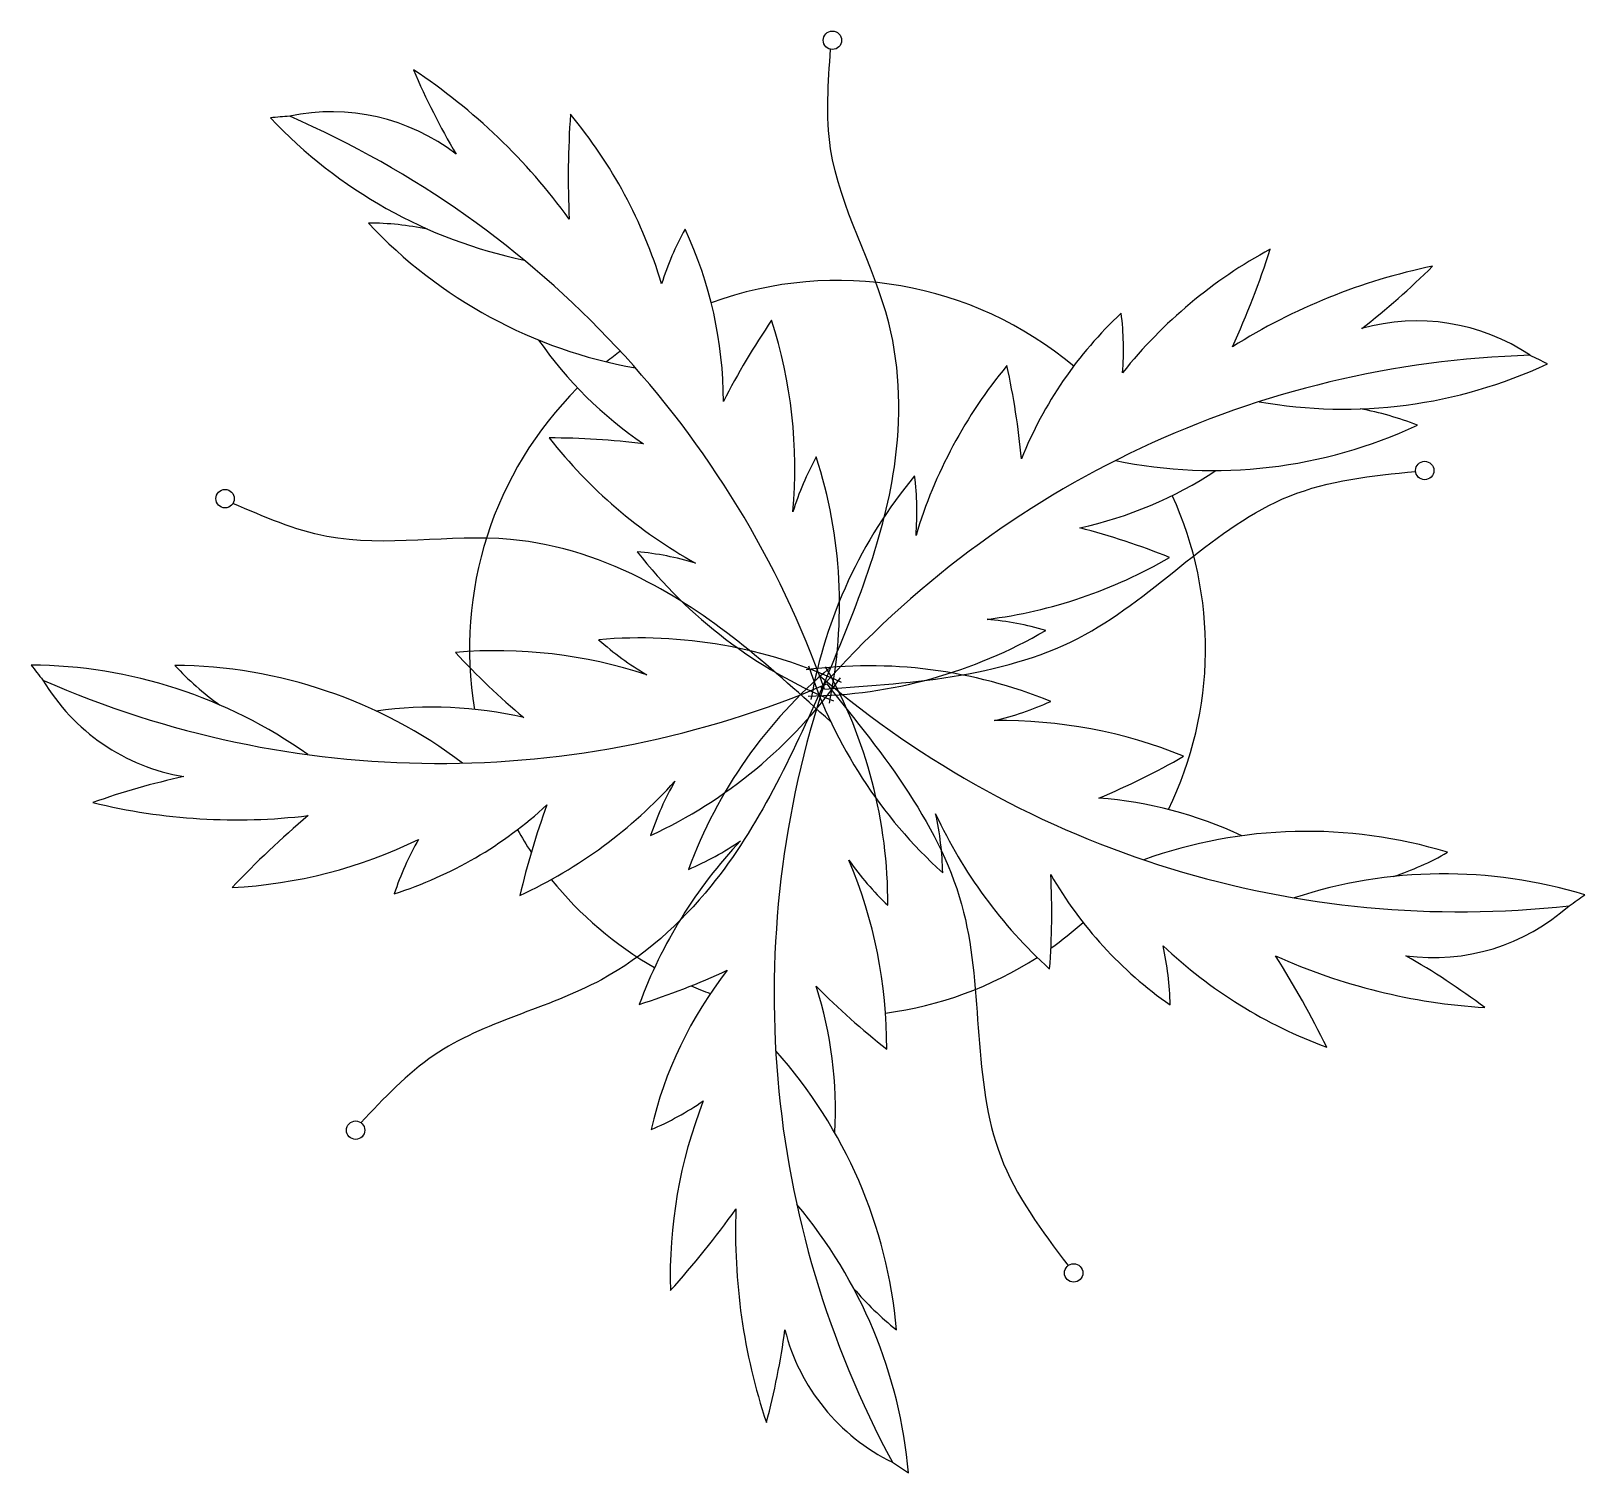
# Model space of a CAD drawing. Extents: x 171.26 to 175.49, y 61.36 to 65.28.
import ezdxf

# ---------------------------------------------------------------- set-up
doc = ezdxf.new("R2010")
doc.units = 0
doc.header["$LTSCALE"] = 0.6
doc.header["$MEASUREMENT"] = 0
doc.layers.get('0').update_dxf_attribs({"linetype": 'CONTINUOUS'})

msp = doc.modelspace()

# ---------------------------------------------------------------- linework, layer by layer
for centre in [(173.4426, 65.2536), (175.0521, 64.0841), (171.7922, 64.0076), (172.1468, 62.291), (174.0981, 61.903)]:
    msp.add_circle(centre, 0.025)
for centre, radius, start, end in [((171.4001, 63.8066), 1.6386, 35.913, 56.5195), ((174.182, 65.978), 2.0431, 203.1966, 210.4013), ((172.103, 63.0084), 2.0431, 93.7931, 95.2603), ((172.8714, 65.9382), 1.3095, 223.1289, 258.2509), ((172.0828, 64.5081), 0.5511, 52.3004, 102.0478), ((170.9005, 62.5942), 2.675, 19.5699, 66.4859), ((175.237, 64.8801), 2.5123, 176.068, 182.565), ((171.7243, 64.2144), 1.3095, 16.7273, 39.7856), ((173.1373, 65.652), 1.3095, 223.1289, 259.8906), ((172.1791, 63.943), 0.8137, 78.4068, 89.8263), ((173.7549, 64.348), 0.8137, 151.1763, 162.5959), ((172.0426, 64.2718), 1.1038, 359.9915, 25.1154), ((175.2551, 63.5338), 1.3095, 118.391, 141.4492), ((172.2416, 65.4576), 2.5123, 335.6115, 342.1085), ((175.4044, 63.0346), 1.6386, 101.657, 122.2635), ((173.6292, 66.0846), 2.0431, 307.7752, 314.9799), ((173.4565, 63.6008), 1, 50.0872, 110.0759), ((174.9659, 63.3424), 2.0431, 145.7424, 152.9471), ((172.0309, 64.0905), 1.3095, 354.8155, 17.8738), ((174.9809, 63.7053), 1.1038, 133.0611, 158.185), ((173.4197, 64.4126), 0.8137, 355.5806, 7.0002), ((175.0314, 63.9397), 0.5511, 56.1287, 105.8761), ((173.55, 65.0695), 1.1038, 214.8469, 235.787), ((173.4565, 63.6008), 1, 126.1595, 128.8812), ((175.4175, 61.7234), 2.675, 91.6906, 138.6066), ((174.4552, 62.5549), 2.0431, 62.9162, 64.3835), ((174.9244, 63.5327), 1.3095, 140.3027, 163.361), ((171.9216, 63.9292), 2.0431, 5.2294, 12.4341), ((174.831, 65.5604), 1.3095, 259.9256, 295.0476), ((173.4565, 63.6008), 1, 134.9319, 189.5549), ((174.732, 63.4509), 0.8137, 68.3502, 79.7698), ((174.4777, 65.3936), 1.3095, 258.2859, 295.0476), ((172.6744, 62.1296), 2.0431, 82.8314, 90.0361), ((173.7064, 64.9772), 1.3095, 217.9047, 240.963), ((174.1115, 63.7288), 0.8137, 151.1763, 162.5959), ((172.1523, 63.7192), 1.3095, 348.2236, 17.8738), ((174.6736, 63.2331), 1.3095, 140.3027, 169.9529), ((172.8584, 63.9704), 0.8137, 355.5806, 7.0002), ((173.8781, 65.0062), 1.1038, 282.3895, 303.3296), ((173.4565, 63.6008), 1, 334.0211, 24.5449), ((173.5981, 61.9516), 2.0431, 68.1404, 75.3451), ((173.9452, 64.668), 1.3095, 217.9047, 247.5549), ((172.8354, 63.0534), 0.8137, 73.1826, 84.6021), ((173.6986, 64.9787), 1.3095, 277.2135, 300.2718), ((173.7921, 62.869), 0.8137, 73.5744, 84.9939), ((173.362, 64.7804), 1.3095, 270.6216, 300.2718), ((172.5288, 62.2849), 1.3095, 71.7883, 94.8466), ((173.9193, 64.9757), 2.0431, 222.7152, 229.9199), ((172.918, 62.3195), 1.3095, 65.1964, 94.8466), ((173.3502, 64.2304), 0.8137, 228.1492, 239.5687), ((171.2563, 62.2458), 1.3095, 54.5004, 89.6224), ((172.8861, 64.7988), 2.0431, 217.491, 218.9583), ((172.2515, 64.1084), 0.8137, 222.925, 234.3446), ((171.647, 62.2448), 1.3095, 52.8607, 89.6224), ((174.28, 62.547), 1.3095, 130.1144, 159.7645), ((173.5412, 62.2439), 1.3095, 67.8103, 97.4604), ((174.6223, 63.9603), 1.3095, 198.1292, 227.7793), ((172.2837, 62.9069), 1.3095, 359.7955, 29.4456), ((172.374, 65.9629), 2.675, 246.2654, 293.1814), ((171.7712, 63.7956), 0.5511, 210.7035, 260.4509), ((172.3977, 64.2801), 1.3095, 294.8775, 324.5277), ((175.9592, 62.6596), 2.675, 161.4607, 208.3767), ((175.1465, 65.5596), 2.675, 229.4755, 276.3915), ((172.3549, 62.3371), 1.1038, 76.9643, 97.9044), ((173.6982, 64.1969), 0.8137, 283.0882, 294.5077), ((173.9024, 62.0949), 1.3095, 67.8103, 90.8685), ((173.3772, 65.0779), 2.0431, 292.7369, 299.9417), ((172.1167, 61.2563), 2.0431, 102.35, 109.5547), ((172.0426, 64.1171), 1.3095, 294.8775, 317.9358), ((173.7205, 62.8349), 0.8137, 150.1554, 161.575), ((171.8229, 64.7731), 1.6386, 256.2318, 276.8383), ((171.9174, 63.9856), 1.1038, 287.6359, 312.7598), ((174.5843, 62.4698), 2.0431, 159.8042, 167.0089), ((174.0839, 62.0929), 1.1038, 64.7525, 85.6926), ((173.6391, 61.2269), 2.5123, 130.1863, 136.6833), ((172.9287, 62.9752), 0.8137, 1.0819, 12.5014), ((174.9126, 63.6989), 1.3095, 204.7211, 227.7793), ((173.4565, 63.6008), 1, 209.5441, 213.6667), ((174.732, 61.7938), 1.3095, 73.0344, 109.7962), ((171.7435, 64.2582), 1.3095, 272.9658, 296.024), ((173.0238, 62.6765), 0.8137, 150.1554, 161.575), ((174.1463, 62.1799), 1.3095, 136.7063, 159.7645), ((172.7324, 63.7485), 0.8137, 293.0671, 304.4867), ((174.7106, 63.7529), 0.8137, 288.3123, 299.7318), ((174.1534, 63.4924), 0.8137, 215.0734, 226.4929), ((172.2807, 62.5162), 1.3095, 359.7955, 22.8537), ((173.4565, 63.6008), 1, 218.9314, 240.189), ((171.9955, 62.8842), 2.0431, 355.6479, 2.8527), ((174.9929, 63.536), 1.1038, 209.897, 235.0209), ((175.1053, 61.6783), 1.3095, 73.0344, 108.1565), ((174.3107, 64.601), 2.0431, 303.6986, 305.1658), ((175.0759, 63.3111), 0.5511, 262.206, 311.9534), ((173.4565, 63.6008), 1, 305.4266, 311.8423), ((173.5466, 62.6163), 0.8137, 1.0819, 12.5014), ((175.2402, 63.7444), 1.3095, 226.6328, 249.6911), ((173.4565, 63.6008), 1, 277.4949, 302.8532), ((175.3179, 64.2596), 1.6386, 245.8185, 266.4251), ((172.5271, 61.416), 2.5123, 25.9736, 32.4706), ((173.9891, 60.9903), 2.0431, 53.1022, 60.3069), ((172.2987, 64.5799), 2.0431, 287.6331, 294.8379), ((174.0253, 62.0445), 1.1038, 141.8822, 167.0061), ((173.4565, 63.6008), 1, 246.5518, 249.7715), ((174.8502, 64.1199), 2.0431, 224.7222, 231.9269), ((172.3469, 62.3471), 1.1038, 356.7377, 17.6778), ((172.3121, 61.6341), 1.3095, 5.0196, 41.7814), ((172.631, 63.0413), 0.8137, 293.0671, 304.4867), ((174.3111, 61.8932), 1.3095, 158.6181, 181.6763), ((171.1363, 63.5372), 2.5123, 317.9588, 324.4558), ((174.8179, 62.014), 1.6386, 177.8038, 198.4103), ((172.3447, 61.2448), 1.3095, 5.0196, 40.1417), ((174.1207, 62.3874), 0.8137, 220.2975, 231.7171), ((171.2889, 62.0223), 2.0431, 345.0874, 352.2921), ((173.8477, 61.8833), 0.5511, 194.1912, 243.9386), ((174.7574, 63.0758), 2.0431, 235.6838, 237.151)]:
    msp.add_arc(centre, radius, start, end)
for points in [[(173.4176, 63.4999), (173.6108, 64.0944), (173.5957, 64.4853), (173.4377, 64.9589), (173.4377, 65.2295)], [(173.4379, 63.4012), (172.9414, 63.781), (172.5677, 63.8967), (172.0685, 63.905), (171.8133, 63.9949)], [(173.4176, 63.4999), (173.1121, 62.9544), (172.8149, 62.7001), (172.3599, 62.4947), (172.1612, 62.311)]]:
    msp.add_spline(points, degree=3)
for points in [[(173.421, 63.4902), (173.6706, 63.5071), (174.152, 63.5398), (174.564, 64.0317), (174.9085, 64.0704), (175.0272, 64.0817)], [(173.427, 63.5039), (173.584, 63.3091), (173.8868, 62.9335), (173.8053, 62.297), (174.0107, 62.0178), (174.0829, 61.9229)]]:
    msp.add_open_spline(points, degree=3, knots=[0, 0, 0, 0, 0.723227, 1.394712, 1.74405, 1.74405, 1.74405, 1.74405])

doc.saveas('drawing.dxf')
